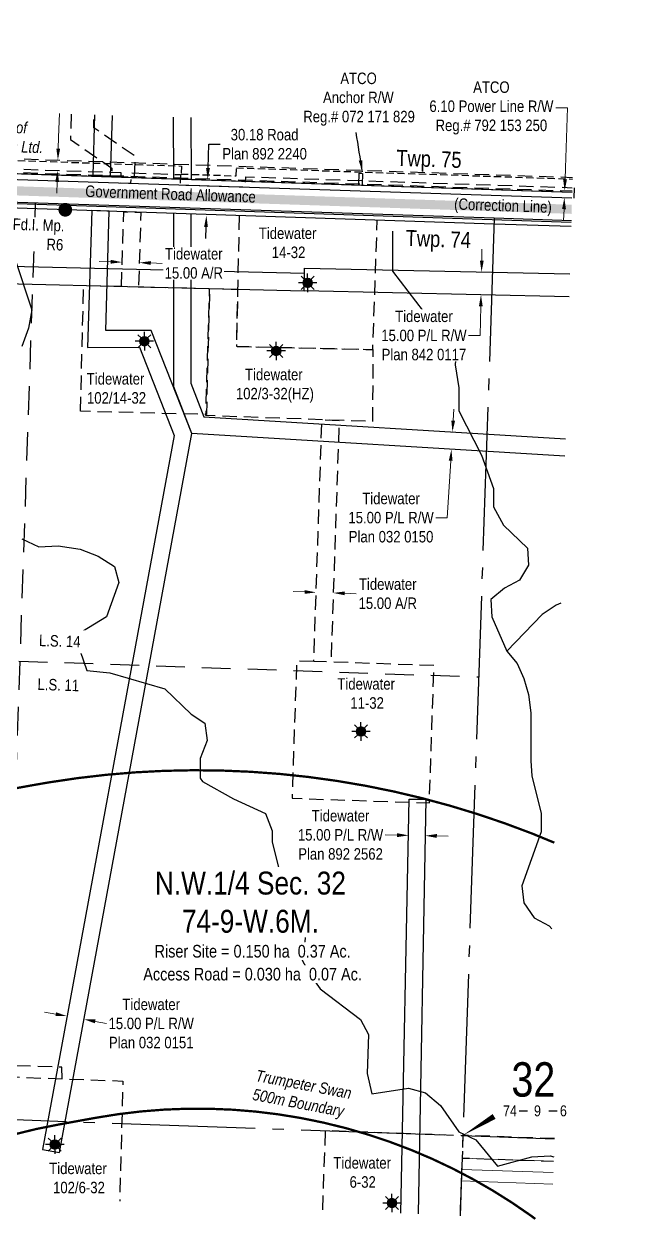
# Model space of a CAD drawing. Extents: x 349767 to 351792, y 6147755 to 6149515.
# Drawn here: x 351250 to 351792, y 6147755 to 6148799 of the extents above; entities that cross this region are included whole.
import ezdxf
from ezdxf.enums import TextEntityAlignment as Align

# ---------------------------------------------------------------- set-up
doc = ezdxf.new("R2010")
doc.units = 0
doc.header["$LTSCALE"] = 5
doc.header["$PDSIZE"] = 10
for name, pattern in [('DASHDOT2', [5, 2.5, -1.25, 0, -1.25]), ('foc-ACCESSROAD', [3.75, 2.5, -1.25]), ('foc-FLOWLINE', [3.75, 2.5, -1.25]), ('foc-LSD', [8, 5, -3]), ('foc-QUARTERLINE', [33, 25, -3, 2, -3]), ('UG_PIPE', [1.875, 1.25, -0.625])]:
    doc.linetypes.add(name, pattern=pattern)
doc.layers.get('Defpoints').update_dxf_attribs({"color": 9})
for name, color, linetype in [('10', 1, 'Continuous'), ('9', 3, 'Continuous'), ('AS-PIPE-UG', 44, 'UG_PIPE'), ('AS-PIPE-UG-T', 44, 'Continuous'), ('AS-POWER', 104, 'foc-POWER'), ('AS-ROADS', 254, 'Continuous'), ('AS-TELUS', 224, 'foc-TEL'), ('AS-WILDLIFE', 131, 'DASHDOT2'), ('C-SYMBOL', 7, 'Continuous'), ('D-TXT', 6, 'Continuous'), ('F-AR', 190, 'foc-ACCESSROAD'), ('F-EZE', 190, 'foc-FLOWLINE'), ('F-RW', 190, 'Continuous'), ('F-WS', 190, 'foc-ACCESSROAD'), ('F-WS-S', 190, 'Continuous'), ('L-AREAREQUIRED', 7, 'Continuous'), ('L-AREAWORK', 5, 'Continuous'), ('L-MON', 1, 'Continuous'), ('L-QSEC', 8, 'foc-QUARTERLINE'), ('L-ROAD-T', 7, 'Continuous'), ('L-SEC', 7, 'Continuous'), ('L-SECLBL', 7, 'Continuous'), ('L-SECTION-LSD', 7, 'foc-LSD'), ('L-TITLEDB', 4, 'Continuous'), ('L-TITLEDB-T', 4, 'Continuous'), ('T-WATER', 160, 'Continuous')]:
    doc.layers.add(name, color=color, linetype=linetype)
for name, color, linetype, lineweight in [('F-AR-T', 190, 'Continuous', 9), ('F-EZE-T', 190, 'Continuous', 9), ('F-RW-T', 190, 'Continuous', 9), ('F-WS-T', 190, 'Continuous', 9)]:
    doc.layers.add(name, color=color, linetype=linetype, lineweight=lineweight)
doc.styles.add('100L', font='ARIALN.TTF', dxfattribs={"height": 11})
doc.styles.add('175L', font='ARIALN.TTF', dxfattribs={"height": 20})
doc.styles.add('240', font='ARIALN.TTF', dxfattribs={"height": 30})
doc.styles.add('80CG', font='ARIALN.TTF', dxfattribs={"height": 10})
doc.styles.add('80L', font='ARIALN.TTF', dxfattribs={"height": 10})
doc.styles.add('foc-LtypeFont', font='ARIALN.TTF', dxfattribs={"height": 7.35})
doc.styles.add('SIMPLEX', font='ARIALN.TTF')
doc.linetypes.add('foc-POWER', pattern='A,6,-1,["P",foc-LtypeFont,S=0.2,R=0,X=-0.625,Y=-0.75],-1.24,4', length=12.24)
doc.linetypes.add('foc-POWER-NOLINE', pattern='A,0,-4,["P",foc-LtypeFont,S=0.2,R=0,X=-0.625,Y=-0.75],-8.24', length=12.24)
doc.linetypes.add('foc-TEL', pattern='A,2,-1,["T",foc-LtypeFont,S=0.2,R=0,X=-0.425,Y=-0.75],-1.24,8', length=12.24)
doc.linetypes.add('foc-TEL-NOLINE', pattern='A,0,-2,["T",foc-LtypeFont,S=0.2,R=0,X=-0.425,Y=-0.75],-10.24', length=12.24)
doc.dimstyles.new('Compass 5 000', dxfattribs={"dimscale": 5, "dimtxt": 9, "dimasz": 2, "dimexe": 0.2, "dimexo": 0.0625, "dimgap": 0.5, "dimtad": 0, "dimtih": 1, "dimtoh": 1, "dimzin": 0, "dimdsep": 46, "dimtxsty": '80CG', "dimcen": 0.1, "dimse1": 1, "dimse2": 1, "dimclrd": 256, "dimclrt": 256, "dimaunit": 1, "dimadec": 4, "dimazin": 0, "dimtfac": 0.06, "dimtofl": 0, "dimtmove": 0, "dimatfit": 1, "dimfxl": 0.2, "dimtolj": 1, "dimtzin": 0, "dimlwd": -1, "dimarcsym": 0})

# ---------------------------------------------------------------- blocks, each defined once
blk = doc.blocks.new('L-SECLBL')
at = {"layer": '9', "color": 7}
for p, q in [((-5.1, -27.8), (-12.3, -27.8)), ((20.7, -27.8), (13.5, -27.8))]:
    blk.add_line(p, q, dxfattribs=at)
at = {"layer": '10', "color": 2, "style": 'SIMPLEX'}
blk.add_attdef('SEC', text='', height=30, dxfattribs=at).set_placement((0, 0), align=Align.MIDDLE)
at = {"layer": '10', "color": 5, "style": '80L'}
blk.add_attdef('TWP', text='', height=9.5, dxfattribs=at).set_placement((-14.4, -27.4), align=Align.MIDDLE_RIGHT)
blk.add_attdef('RGE', text='', height=9.5, dxfattribs=at).set_placement((3.6, -27.4), align=Align.MIDDLE_CENTER)
blk.add_attdef('MER', text='', height=9.5, dxfattribs=at).set_placement((23.2, -27.4), align=Align.MIDDLE_LEFT)
blk = doc.blocks.new('*D28')
at = {"layer": 'Defpoints', "color": 0, "transparency": 16777216}
for p in [(351410.8, 6148663.3), (351468.5, 6148661.4), (351467.4, 6148629.9)]:
    blk.add_point(p, dxfattribs=at)
at = {"layer": 'L-TITLEDB-T', "transparency": 16777216}
for p, q in [((351411.1, 6148673.3), (351411.8, 6148694.1)), ((351411.8, 6148694.1), (351421.8, 6148694.1)), ((351409.3, 6148621.9), (351409, 6148611.9))]:
    blk.add_line(p, q, dxfattribs=at)
for points in [[(351409.4, 6148673.4), (351412.8, 6148673.3), (351410.8, 6148663.3)], [(351407.7, 6148621.9), (351411, 6148621.8), (351409.7, 6148631.9)]]:
    blk.add_solid(points, dxfattribs=at)
at = {"layer": 'L-TITLEDB-T', "transparency": 16777216, "insert": (351460.5, 6148694.1), "char_height": 10, "attachment_point": 5, "style": '80CG'}
blk.add_mtext('\\A1;30.18 Road\\PPlan 892 2240', dxfattribs=at)
blk = doc.blocks.new('*D29')
at = {"layer": 'Defpoints', "color": 0, "transparency": 16777216}
for p in [(351360.1, 6148323.4), (351374.8, 6148320.7), (351302.8, 6147930.4)]:
    blk.add_point(p, dxfattribs=at)
at = {"layer": 'F-RW-T', "transparency": 16777216}
for p, q in [((351278.2, 6147934.9), (351268.4, 6147936.7)), ((351312.6, 6147928.6), (351322.4, 6147926.7))]:
    blk.add_line(p, q, dxfattribs=at)
for points in [[(351278.5, 6147936.5), (351277.9, 6147933.3), (351288.1, 6147933.1)], [(351312.9, 6147930.2), (351312.3, 6147926.9), (351302.8, 6147930.4)]]:
    blk.add_solid(points, dxfattribs=at)
at = {"layer": 'F-RW-T', "transparency": 16777216, "insert": (351361.5, 6147926.7), "char_height": 10, "attachment_point": 5, "style": '80CG'}
blk.add_mtext('\\A1;Tidewater\\P15.00 P/L R/W\\PPlan 032 0151', dxfattribs=at)
blk = doc.blocks.new('*D30')
at = {"layer": 'Defpoints', "color": 0, "transparency": 16777216}
for p in [(351489.4, 6148451.2), (351488.4, 6148436.1), (351623.6, 6148427.8)]:
    blk.add_point(p, dxfattribs=at)
at = {"layer": 'F-RW-T', "transparency": 16777216}
for p, q in [((351625.1, 6148452.9), (351625.7, 6148462.9)), ((351623, 6148417.9), (351620, 6148368.2)), ((351620, 6148368.2), (351610, 6148368.2))]:
    blk.add_line(p, q, dxfattribs=at)
for points in [[(351623.5, 6148453), (351626.8, 6148452.8), (351624.5, 6148443)], [(351621.3, 6148418), (351624.6, 6148417.8), (351623.6, 6148427.8)]]:
    blk.add_solid(points, dxfattribs=at)
at = {"layer": 'F-RW-T', "transparency": 16777216, "insert": (351570.9, 6148368.2), "char_height": 10, "attachment_point": 5, "style": '80CG'}
blk.add_mtext('\\A1;Tidewater\\P15.00 P/L R/W\\PPlan 032 0150', dxfattribs=at)
blk = doc.blocks.new('*D31')
at = {"layer": 'Defpoints', "color": 0, "transparency": 16777216}
for p in [(351426.8, 6148582.9), (351208, 6148573.1), (351426.5, 6148567.8)]:
    blk.add_point(p, dxfattribs=at)
at = {"layer": 'F-RW-T', "transparency": 16777216}
for p, q in [((351208.6, 6148598.2), (351208.9, 6148608.1)), ((351207.8, 6148563.1), (351205.8, 6148482.6)), ((351205.8, 6148482.6), (351195.8, 6148482.6))]:
    blk.add_line(p, q, dxfattribs=at)
for points in [[(351207, 6148598.2), (351210.3, 6148598.1), (351208.4, 6148588.2)], [(351206.1, 6148563.2), (351209.5, 6148563.1), (351208, 6148573.1)]]:
    blk.add_solid(points, dxfattribs=at)
at = {"layer": 'F-RW-T', "transparency": 16777216, "insert": (351156.8, 6148482.6), "char_height": 10, "attachment_point": 5, "style": '80CG'}
blk.add_mtext('\\A1;Tidewater\\P15.00 P/L R/W\\PPlan 032 1847', dxfattribs=at)
blk = doc.blocks.new('*D32')
at = {"layer": 'Defpoints', "color": 0, "transparency": 16777216}
for p in [(351616.2, 6148583.3), (351615.7, 6148563.5), (351649.4, 6148562.7)]:
    blk.add_point(p, dxfattribs=at)
at = {"layer": 'F-RW-T', "transparency": 16777216}
for p, q in [((351650.1, 6148592.6), (351650.3, 6148602.6)), ((351649.2, 6148552.7), (351648.6, 6148527.2)), ((351648.6, 6148527.2), (351638.6, 6148527.2))]:
    blk.add_line(p, q, dxfattribs=at)
for points in [[(351648.5, 6148592.6), (351651.8, 6148592.5), (351649.9, 6148582.6)], [(351647.6, 6148552.7), (351650.9, 6148552.7), (351649.4, 6148562.7)]]:
    blk.add_solid(points, dxfattribs=at)
at = {"layer": 'F-RW-T', "transparency": 16777216, "insert": (351599.6, 6148527.2), "char_height": 10, "attachment_point": 5, "style": '80CG', "bg_fill": 3, "box_fill_scale": 1.1, "bg_fill_color": 256, "bg_fill_true_color": 13158600, "bg_fill_transparency": 0}
blk.add_mtext('\\A1;Tidewater\\P15.00 P/L R/W\\PPlan 842 0117', dxfattribs=at)
blk = doc.blocks.new('GAS')
h = blk.add_hatch(color=255)
h.dxf.hatch_style = 1
edge = h.paths.add_edge_path()
edge.add_arc((0, 0), 0.9, 0, 360)
for p, q in [((-0.81, 0), (-1.62, 0)), ((-0.57, 0.57), (-1.14, 1.14)), ((0, 0.81), (0, 1.62)), ((0.57, 0.57), (1.14, 1.14)), ((1.62, 0), (0.81, 0)), ((-0.57, -0.57), (-1.14, -1.14)), ((0, -0.81), (0, -1.62)), ((1.14, -1.14), (0.57, -0.57))]:
    blk.add_line(p, q)
blk.add_circle((0, 0), 0.8)
blk = doc.blocks.new('*D35')
at = {"layer": 'Defpoints', "color": 0, "transparency": 16777216}
for p in [(351505.9, 6148314.4), (351520.9, 6148313.9), (351505.5, 6148303)]:
    blk.add_point(p, dxfattribs=at)
at = {"layer": 'F-AR-T', "transparency": 16777216}
for p, q in [((351495.5, 6148303.4), (351485.5, 6148303.7)), ((351530.5, 6148302.2), (351540.5, 6148301.8))]:
    blk.add_line(p, q, dxfattribs=at)
for points in [[(351495.5, 6148305), (351495.4, 6148301.7), (351505.5, 6148303)], [(351530.5, 6148303.8), (351530.4, 6148300.5), (351520.5, 6148302.5)]]:
    blk.add_solid(points, dxfattribs=at)
at = {"layer": 'F-AR-T', "transparency": 16777216, "insert": (351568, 6148301.8), "char_height": 10, "attachment_point": 5, "style": '80CG'}
blk.add_mtext('\\A1;Tidewater\\P15.00 A/R', dxfattribs=at)
blk = doc.blocks.new('*D36')
at = {"layer": 'Defpoints', "color": 0, "transparency": 16777216}
for p in [(351336.7, 6148608.4), (351351.7, 6148607.9), (351336.1, 6148591.2)]:
    blk.add_point(p, dxfattribs=at)
at = {"layer": 'F-AR-T', "transparency": 16777216}
for p, q in [((351326.1, 6148591.6), (351316.2, 6148591.9)), ((351361.1, 6148590.5), (351371.1, 6148590.1))]:
    blk.add_line(p, q, dxfattribs=at)
for points in [[(351326.2, 6148593.2), (351326.1, 6148589.9), (351336.1, 6148591.2)], [(351361.2, 6148592.1), (351361.1, 6148588.8), (351351.1, 6148590.8)]]:
    blk.add_solid(points, dxfattribs=at)
at = {"layer": 'F-AR-T', "transparency": 16777216, "insert": (351398.7, 6148590.1), "char_height": 10, "attachment_point": 5, "style": '80CG', "bg_fill": 3, "box_fill_scale": 1.1, "bg_fill_color": 256, "bg_fill_true_color": 13158600, "bg_fill_transparency": 0}
blk.add_mtext('\\A1;Tidewater\\P15.00 A/R', dxfattribs=at)
blk = doc.blocks.new('*D37')
at = {"layer": 'Defpoints', "color": 0, "transparency": 16777216}
for p in [(351586.2, 6148090.9), (351585, 6148029), (351599.6, 6148028.7)]:
    blk.add_point(p, dxfattribs=at)
at = {"layer": 'F-RW-T', "transparency": 16777216}
for p, q in [((351576.2, 6148091.1), (351565.9, 6148091.3)), ((351610.8, 6148090.4), (351620.8, 6148090.2))]:
    blk.add_line(p, q, dxfattribs=at)
for points in [[(351576.2, 6148092.8), (351576.2, 6148089.4), (351586.2, 6148090.9)], [(351610.9, 6148092.1), (351610.8, 6148088.7), (351600.8, 6148090.6)]]:
    blk.add_solid(points, dxfattribs=at)
at = {"layer": 'F-RW-T', "transparency": 16777216, "insert": (351526.8, 6148091.3), "char_height": 10, "attachment_point": 5, "style": '80CG'}
blk.add_mtext('\\A1;Tidewater\\P15.00 P/L R/W\\PPlan 892 2562', dxfattribs=at)
blk = doc.blocks.new('fdia')
at = {"color": 255, "const_width": 1}
blk.add_lwpolyline([(-0.5, 0, 1), (0.5, 0, 1)], format="xyb", close=True, dxfattribs=at)
blk = doc.blocks.new('Fdiaa')
blk.add_blockref('fdia', (0, 0))
blk = doc.blocks.new('fdib')
at = {"color": 1, "const_width": 1.6}
blk.add_lwpolyline([(-0.4, 0, 1), (0.4, 0, 1)], format="xyb", close=True, dxfattribs=at)
at = {"color": 1}
blk.add_circle((0, 0), 0.8, dxfattribs=at)
blk = doc.blocks.new('Fdibb')
blk.add_blockref('fdib', (0, 0))
blk = doc.blocks.new('fdicc')
for name in ['Fdibb', 'Fdiaa']:
    blk.add_blockref(name, (0, 0))
blk = doc.blocks.new('FDI')
blk.add_blockref('fdicc', (0, 0))
blk = doc.blocks.new('*D46')
at = {"layer": 'Defpoints', "color": 0, "transparency": 16777216}
for p in [(351722.5, 6148653.5), (351791.8, 6148651.2), (351791.6, 6148645.1)]:
    blk.add_point(p, dxfattribs=at)
at = {"layer": 'F-EZE-T', "transparency": 16777216}
for p, q in [((351714.9, 6148725.8), (351724.9, 6148725.8)), ((351724.9, 6148725.8), (351723.1, 6148673.5)), ((351722.8, 6148663.5), (351723.1, 6148673.5)), ((351721.9, 6148637.5), (351721.6, 6148627.5))]:
    blk.add_line(p, q, dxfattribs=at)
for points in [[(351721.1, 6148663.6), (351724.5, 6148663.5), (351722.5, 6148653.5)], [(351720.2, 6148637.5), (351723.6, 6148637.4), (351722.2, 6148647.4)]]:
    blk.add_solid(points, dxfattribs=at)
at = {"layer": 'F-EZE-T', "transparency": 16777216, "insert": (351658.5, 6148725.8), "char_height": 10, "attachment_point": 5, "style": '80CG'}
blk.add_mtext('\\A1;ATCO\\P6.10 Power Line R/W\\PReg.# 792 153 250', dxfattribs=at)

msp = doc.modelspace()

# ---------------------------------------------------------------- linework, layer by layer
at = {"layer": 'AS-PIPE-UG'}
msp.add_lwpolyline([(350769.871, 6148696.177), (350802.082, 6148694.754), (350949.647, 6148689.907), (350976.08, 6148688.97), (350995.553, 6148688.61), (351026.93, 6148687.667), (351045.281, 6148687.131), (351112.901, 6148684.095), (351160.77, 6148682.685), (351387.919, 6148675.134), (351387.658, 6148668.138), (351435.629, 6148666.544), (351435.889, 6148673.539), (351729.308, 6148663.782)], dxfattribs=at)
at = {"layer": 'AS-ROADS', "const_width": 7.998, "flags": 128}
msp.add_lwpolyline([(350769.227, 6148669.139), (350802.564, 6148667.931), (350847.368, 6148666.64), (350930.065, 6148663.794), (351083.551, 6148658.777), (351728.585, 6148637.356)], dxfattribs=at)
at = {"layer": 'AS-TELUS', "linetype": 'foc-TEL-NOLINE'}
msp.add_line((350768.969, 6148658.312), (351728.28, 6148626.239), dxfattribs=at)
at = {"layer": 'AS-WILDLIFE', "const_width": 2, "flags": 128}
for points in [[(350753.597, 6148013.207), (350773.618, 6148023.199), (350796.55, 6148033.754), (350819.805, 6148043.58), (350843.358, 6148052.667), (350867.187, 6148061.005), (350891.266, 6148068.588), (350915.573, 6148075.406), (350940.084, 6148081.454), (350964.773, 6148086.725), (350989.616, 6148091.213), (351014.588, 6148094.916), (351039.665, 6148097.828), (351064.821, 6148099.947), (351090.031, 6148101.271), (351115.271, 6148101.798), (351119.369, 6148101.755), (351140.938, 6148108.546), (351165.245, 6148115.364), (351189.755, 6148121.412), (351214.444, 6148126.683), (351225.956, 6148128.864), (351258.913, 6148134.857), (351272.244, 6148137.165), (351297.216, 6148140.868), (351322.293, 6148143.78), (351347.449, 6148145.899), (351372.66, 6148147.223), (351397.899, 6148147.75), (351423.143, 6148147.481), (351448.366, 6148146.414), (351473.543, 6148144.552), (351498.648, 6148141.896), (351523.657, 6148138.449), (351548.544, 6148134.214), (351573.286, 6148129.195), (351597.856, 6148123.398), (351622.232, 6148116.828), (351646.388, 6148109.492), (351670.3, 6148101.397), (351693.945, 6148092.551), (351713.451, 6148084.543)], [(351696.853, 6147756.136), (351693.1, 6147758.94), (351676.612, 6147770.257), (351659.684, 6147780.906), (351642.343, 6147790.869), (351624.618, 6147800.13), (351606.536, 6147808.674), (351588.127, 6147816.489), (351569.421, 6147823.56), (351550.446, 6147829.878), (351531.234, 6147835.431), (351511.814, 6147840.211), (351492.22, 6147844.21), (351472.481, 6147847.422), (351452.629, 6147849.842), (351432.696, 6147851.465), (351412.714, 6147852.29), (351392.715, 6147852.315), (351372.732, 6147851.539), (351352.795, 6147849.965), (351332.937, 6147847.594), (351312.936, 6147844.384), (351279.726, 6147838.345), (351260.629, 6147834.486), (351241.198, 6147829.754), (351221.972, 6147824.248), (351202.982, 6147817.977), (351184.258, 6147810.952), (351167.911, 6147804.06), (351150.068, 6147805.514), (351130.086, 6147806.338), (351110.087, 6147806.363), (351090.103, 6147805.587), (351070.167, 6147804.013), (351050.309, 6147801.642), (351030.562, 6147798.479), (351010.957, 6147794.528), (350991.527, 6147789.795), (350980.932, 6147786.761)]]:
    msp.add_lwpolyline(points, dxfattribs=at)
at = {"layer": 'F-AR', "flags": 128}
for points in [[(351291.552, 6148720.3), (351291.024, 6148698.17), (351327.187, 6148673.318), (351326.956, 6148666.163), (351346.94, 6148665.485), (351347.525, 6148683.603), (351311.272, 6148708.517), (351311.539, 6148719.74)], [(351335.481, 6148570.053), (351337.514, 6148635.236), (351352.502, 6148634.738), (351350.473, 6148569.689)]]:
    msp.add_lwpolyline(points, dxfattribs=at)
at = {"layer": 'F-EZE'}
msp.add_line((351730.754, 6148656.166), (351730.429, 6148647.198), dxfattribs=at)
msp.add_lwpolyline([(351542.747, 6148658.842), (351543.116, 6148668.833), (351546.114, 6148668.731), (351545.745, 6148658.74)], dxfattribs=at)
at = {"layer": 'F-RW', "flags": 128}
for points in [[(351310.718, 6148666.714), (351312.382, 6148719.716)], [(351327.514, 6148719.292), (351325.765, 6148666.204), (351310.718, 6148666.714)], [(351381.272, 6148663.896), (351380.948, 6148717.795)], [(351396.032, 6148717.372), (351396.292, 6148663.394), (351381.272, 6148663.896)], [(351309.675, 6148636.162), (351305.955, 6148516.614), (351351.19, 6148517.14), (351381.579, 6148439.988), (351266.649, 6147816.842), (351281.399, 6147814.134), (351397.09, 6148441.679), (351361.574, 6148531.628), (351321.792, 6148531.633), (351324.717, 6148635.661), (351309.675, 6148636.162)], [(351722.683, 6148421.791), (351397.09, 6148441.679), (351381.158, 6148482.512), (351381.153, 6148633.785)], [(351395.957, 6148633.293), (351396.154, 6148485.709), (351407.584, 6148456.11), (351723.102, 6148437.071)], [(351091.615, 6148590.983), (351091.154, 6148575.974), (351495.08, 6148566.185), (351495.374, 6148581.199), (351091.615, 6148590.983)], [(351726.493, 6148560.941), (351495.08, 6148566.185), (351495.468, 6148585.968), (351727.04, 6148580.918)], [(351579.556, 6147761.154), (351586.85, 6148122.519)], [(351586.85, 6148122.519), (351601.364, 6148122.379), (351594.502, 6147760.515)]]:
    msp.add_lwpolyline(points, dxfattribs=at)
at = {"layer": 'F-RW-T'}
for p, q in [((351281.379, 6148720.968), (351280.686, 6148700.245)), ((351280.351, 6148690.253), (351280.686, 6148700.245)), ((351279.381, 6148661.276), (351279.046, 6148651.284))]:
    msp.add_line(p, q, dxfattribs=at)
at = {"layer": 'F-RW-T', "flags": 128}
for points in [[(351712.441, 6147796.627), (351632.589, 6147799.382), (351632.93, 6147809.317), (351712.781, 6147806.543)], [(351632.589, 6147799.382), (351632.246, 6147789.386), (351712.098, 6147786.619)], [(351712.441, 6147796.627), (351632.589, 6147799.382)]]:
    msp.add_lwpolyline(points, dxfattribs=at)
at = {"layer": 'F-RW-T'}
for points in [[(351278.686, 6148690.309), (351282.016, 6148690.197), (351280.016, 6148680.261)], [(351277.715, 6148661.332), (351281.046, 6148661.22), (351279.715, 6148671.268)]]:
    msp.add_solid(points, dxfattribs=at)
at = {"layer": 'F-WS', "flags": 128}
for points in [[(351438.352, 6148631.883), (351435.833, 6148517.749), (351554.979, 6148514.942), (351558.909, 6148627.874)], [(351412.456, 6148568.136), (351436.933, 6148567.594), (351435.833, 6148517.749), (351554.979, 6148514.942), (351554.749, 6148452.07), (351409.245, 6148457.323), (351412.457, 6148568.187)], [(351503.451, 6148242.669), (351488.463, 6148243.174), (351484.424, 6148123.272), (351604.327, 6148119.233), (351608.366, 6148239.135), (351503.451, 6148242.669), (351510.558, 6148453.665), (351525.545, 6148453.124), (351518.439, 6148242.164)], [(351283.645, 6147878.43), (351283.521, 6147888.617), (351098.481, 6147894.545), (351050.796, 6147849.946)], [(351221.592, 6147776.467), (351225.571, 6147880.538), (351336.763, 6147876.503), (351333.98, 6147771.659)], [(351511.234, 6147764.077), (351513.714, 6147833.384), (351633.608, 6147829.095), (351631.098, 6147758.949)], [(351713.457, 6147826.238), (351633.608, 6147829.095), (351632.93, 6147809.317), (351712.781, 6147806.543)]]:
    msp.add_lwpolyline(points, dxfattribs=at)
msp.add_lwpolyline([(351299.734, 6148461.035), (351302.519, 6148570.972), (351350.212, 6148569.764), (351412.457, 6148568.187), (351409.672, 6148458.249)], close=True, dxfattribs=at)
at = {"layer": 'L-QSEC'}
for p, q in [((351661.06, 6148629.509), (351631.196, 6147758.945)), ((350832.706, 6147857.513), (351633.595, 6147828.86)), ((351633.6, 6147828.86), (351713.449, 6147826.003))]:
    msp.add_line(p, q, dxfattribs=at)
at = {"layer": 'L-SEC'}
for p, q in [((350931.361, 6148673.929), (351728.855, 6148647.227)), ((351661.06, 6148629.509), (350859.589, 6148656.16)), ((351728.309, 6148627.3), (351661.06, 6148629.509))]:
    msp.add_line(p, q, dxfattribs=at)
at = {"layer": 'L-SECLBL', "flags": 128}
msp.add_lwpolyline([(351633.608, 6147829.095, 0, 4.999, 0), (351660.886, 6147845.548, 4.999, 4.999, 0)], format="xyseb", dxfattribs=at)
at = {"layer": 'L-SECTION-LSD'}
for p, q in [((351260.324, 6148642.834), (351233.151, 6147843.187)), ((350846.148, 6148256.836), (351647.33, 6148229.184))]:
    msp.add_line(p, q, dxfattribs=at)
at = {"layer": 'L-TITLEDB'}
for p, q in [((350931.529, 6148678.955), (351728.993, 6148652.254)), ((351660.893, 6148624.483), (350859.42, 6148651.134)), ((351728.172, 6148622.273), (351660.895, 6148624.483))]:
    msp.add_line(p, q, dxfattribs=at)
at = {"layer": 'T-WATER'}
for points in [[(351572.055, 6148618.402), (351572.055, 6148583.438), (351599.027, 6148548.475), (351623.002, 6148531.493), (351627.997, 6148517.508), (351626.999, 6148501.525), (351629.996, 6148481.545), (351629.996, 6148461.567), (351649.975, 6148422.607), (351660.465, 6148393.639), (351660.466, 6148377.655), (351668.957, 6148361.672), (351689.935, 6148341.693), (351690.936, 6148326.709), (351682.943, 6148313.721), (351669.958, 6148306.729), (351657.969, 6148296.739), (351658.968, 6148281.753), (351671.957, 6148251.786)], [(351242.405, 6148594.412), (351257.39, 6148549.46), (351254.394, 6148533.476), (351248.4, 6148517.492)], [(351248.404, 6148349.666), (351263.388, 6148342.675), (351280.369, 6148343.674), (351299.349, 6148340.678), (351315.333, 6148334.684), (351329.319, 6148325.694), (351333.314, 6148311.709), (351322.326, 6148281.739), (351296.355, 6148265.755), (351299.352, 6148251.771), (351305.345, 6148234.788), (351325.324, 6148232.79), (351373.273, 6148218.808), (351396.249, 6148196.832), (351408.237, 6148188.84), (351410.234, 6148173.856), (351404.242, 6148157.872), (351404.241, 6148140.89), (351406.239, 6148137.893), (351433.211, 6148122.91), (351461.181, 6148109.924), (351467.175, 6148094.939), (351467.175, 6148084.949)], [(351719.177, 6148293.715), (351714.91, 6148291.746), (351702.924, 6148283.753), (351671.957, 6148251.786)], [(351671.957, 6148251.786), (351680.948, 6148240.798), (351686.941, 6148227.81), (351690.938, 6148213.825), (351692.935, 6148197.843), (351692.935, 6148155.885)], [(351692.935, 6148155.885), (351693.936, 6148142.9), (351701.927, 6148109.934), (351701.927, 6148093.95), (351684.946, 6148046.997), (351686.945, 6148032.013), (351695.935, 6148019.026), (351708.921, 6148012.035), (351711.395, 6148009.438)], [(351467.175, 6148084.949), (351473.17, 6148060.975), (351483.159, 6148047.988), (351490.153, 6148035.002), (351494.148, 6148020.018), (351496.147, 6148003.036), (351493.15, 6147982.056), (351500.143, 6147969.071), (351509.133, 6147957.084), (351544.097, 6147930.113), (351551.089, 6147917.127), (351550.091, 6147883.161), (351554.087, 6147865.18), (351586.054, 6147870.177), (351601.038, 6147866.181), (351614.024, 6147855.194), (351630.007, 6147832.218), (351644.991, 6147825.225), (351663.972, 6147802.25), (351693.94, 6147810.243), (351709.923, 6147811.243), (351712.912, 6147810.364)]]:
    msp.add_lwpolyline(points, dxfattribs=at)

# ---------------------------------------------------------------- block references
at = {"layer": 'F-WS-S', "color": 3, "xscale": 4.998775, "yscale": 4.998775, "zscale": 4.998775}
for p in [(351498.081, 6148573.14), (351355.516, 6148522.17), (351470.575, 6148513.715), (351544.649, 6148181.606), (351277.32, 6147821.058), (351571.693, 6147770.021)]:
    msp.add_blockref('GAS', p, dxfattribs=at)
at = {"layer": 'L-MON', "color": 6, "xscale": 4.998775, "yscale": 4.998775, "zscale": 4.998775}
msp.add_blockref('FDI', (351286.478, 6148636.933), dxfattribs=at)
at = {"layer": 'L-SECLBL', "xscale": 0.999755, "yscale": 0.999755, "zscale": 0.999755}
msp.add_blockref('L-SECLBL', (351695.134, 6147877.876), dxfattribs=at).add_auto_attribs({'SEC': '32', 'TWP': '74', 'RGE': '9', 'MER': '6'})

# ---------------------------------------------------------------- texts
at = {"layer": 'AS-WILDLIFE', "insert": (351491.249, 6147864.245), "char_height": 9.99755, "attachment_point": 5, "rotation": 349.247007, "style": '240'}
msp.add_mtext_dynamic_manual_height_columns('{\\fArial Narrow|b0|i1|c0|p34; Trumpeter Swan\\P500m Boundary}', width=87.67844, gutter_width=45, heights=[0], dxfattribs=at)
at = {"layer": 'D-TXT', "color": 3, "style": '80L'}
for s, p in [('Twp. 75', (351575.262, 6148675.334)), ('Twp. 74', (351583.42, 6148605.38))]:
    msp.add_text(s, height=13.9966, rotation=358.056759, dxfattribs=at).set_placement(p)
at = {"layer": 'F-EZE-T', "insert": (351488.919, 6148756.646), "char_height": 9.99755, "attachment_point": 1, "style": '100L'}
msp.add_mtext_dynamic_manual_height_columns('\\pi37.713;ATCO\\P\\pi22.55982;Anchor R/W\\P\\pi5.35394;Reg.# 072 171 829', width=106.74847, gutter_width=55, heights=[0], dxfattribs=at)
at = {"layer": 'F-WS-T', "char_height": 9.99755, "attachment_point": 1, "style": '175L'}
for s, width, insert in [('\\pi0.19939;Tidewater\\P\\pi11.54723;14-32', 50.5502, (351455.251, 6148621.449)), ('\\pi0.46883;Tidewater\\P\\pi0.67001;102/14-32', 51.08909, (351304.765, 6148494.408)), ('\\pi8.68507;Tidewater\\P\\pi0.67202;102/3-32(HZ)', 67.52156, (351434.773, 6148498.165)), ('\\pi0.19939;Tidewater\\P\\pi11.54723;11-32', 50.5502, (351523.809, 6148228.117)), ('\\pi0.19939;Tidewater\\P\\pi3.58533;102/6-32', 50.5502, (351272.232, 6147805.218)), ('\\pi0.19939;Tidewater\\P\\pi14.32281;6-32', 50.5502, (351520.36, 6147810.05))]:
    msp.add_mtext_dynamic_manual_height_columns(s, width=width, gutter_width=100, heights=[0], dxfattribs=dict(at, insert=insert))
at = {"layer": 'L-ROAD-T', "style": '80L'}
for s, p in [('Government Road Allowance', (351378.363, 6148650.699)), ('(Correction Line)', (351668.635, 6148640.695))]:
    msp.add_text(s, height=9.99755, rotation=358.056759, dxfattribs=at).set_placement(p, align=Align.MIDDLE_CENTER)

# ---------------------------------------------------------------- dimensions: what is measured, and where the dimension line sits
at = {"layer": 'F-AR-T'}
dim = msp.add_linear_dim(base=(351505.483, 6148303.015), p1=(351520.855, 6148313.893), p2=(351505.867, 6148314.398), angle=178.070728, text='Tidewater\\P15.00 A/R', dimstyle='Compass 5 000', dxfattribs=at)
dim.commit()
dim.dimension.update_dxf_attribs({"geometry": '*D35', "text_midpoint": (351568.042, 6148301.837), "dimtype": 161})
at = {"layer": 'F-EZE-T'}
dim = msp.add_linear_dim(base=(351722.45, 6148653.539), p1=(351791.606, 6148645.126), p2=(351791.81, 6148651.217), angle=88.082311, text='ATCO\\P6.10 Power Line R/W\\PReg.# 792 153 250', dimstyle='Compass 5 000', override={"dimtmove": 1}, dxfattribs=at)
dim.commit()
dim.dimension.update_dxf_attribs({"geometry": '*D46', "text_midpoint": (351711.771, 6148725.78), "dimtype": 161})
at = {"layer": 'F-RW-T'}
dim = msp.add_linear_dim(base=(351623.592, 6148427.844), p1=(351489.356, 6148451.22), p2=(351488.433, 6148436.1), angle=266.504638, text='Tidewater\\P15.00 P/L R/W\\PPlan 032 0150', dimstyle='Compass 5 000', dxfattribs=at)
dim.commit()
dim.dimension.update_dxf_attribs({"geometry": '*D30', "text_midpoint": (351570.864, 6148368.219), "dimtype": 161})

# ---------------------------------------------------------------- leaders
at = {"layer": 'F-EZE-T', "path_type": 1}
msp.add_leader([(351545.899, 6148670.133), (351540.45, 6148704.436)], dimstyle='Compass 5 000', override={"dimgap": 0.5, "dimtad": 0}, dxfattribs=at)

# ---------------------------------------------------------------- next in the draw order: texts
at = {"layer": 'AS-PIPE-UG-T', "insert": (351117.609, 6148717.987), "char_height": 9.99755, "attachment_point": 1, "rotation": 358.095915, "style": '175L', "bg_fill": 3, "box_fill_scale": 1.2, "bg_fill_color": 256, "bg_fill_transparency": 0}
msp.add_mtext_dynamic_manual_height_columns('\\pi12.12193;{\\fArial Narrow|b0|i1|c0|p34;Approximate Location of \\P\\pi0.06827;ATCO Gas and Pipelines Ltd.}', width=149.25416, gutter_width=100, heights=[0], dxfattribs=at)
at = {"layer": 'C-SYMBOL', "color": 3, "insert": (351448.103, 6148059.272), "char_height": 19.9951, "width": 165.78011, "attachment_point": 2, "style": '175L', "bg_fill": 3, "box_fill_scale": 1.2, "bg_fill_color": 256, "bg_fill_transparency": 0}
msp.add_mtext('N.W.1/4 Sec. 32\\P74-9-W.6M.', dxfattribs=at)
at = {"layer": 'L-SECTION-LSD', "char_height": 9.9976, "attachment_point": 1, "rotation": 358.053711, "style": '100L', "bg_fill": 3, "box_fill_scale": 1.5, "bg_fill_color": 256, "bg_fill_transparency": 0}
for s, width, insert in [('L.S. 14', 36.98913, (351263.735, 6148266.135)), ('L.S. 11', 36.44057, (351262.435, 6148227.882))]:
    msp.add_mtext_dynamic_manual_height_columns(s, width=width, gutter_width=54.987, heights=[0], dxfattribs=dict(at, insert=insert))

# ---------------------------------------------------------------- next in the draw order: dimensions: what is measured, and where the dimension line sits
at = {"layer": 'F-AR-T'}
dim = msp.add_linear_dim(base=(351336.142, 6148591.24), p1=(351351.665, 6148607.904), p2=(351336.676, 6148608.372), angle=178.213874, text='Tidewater\\P15.00 A/R', dimstyle='Compass 5 000', override={"dimtfill": 1}, dxfattribs=at)
dim.commit()
dim.dimension.update_dxf_attribs({"geometry": '*D36', "text_midpoint": (351398.703, 6148590.149), "dimtype": 161})
at = {"layer": 'F-RW-T'}
dim = msp.add_linear_dim(base=(351649.443, 6148562.687), p1=(351616.169, 6148583.336), p2=(351615.718, 6148563.451), angle=268.701894, text='Tidewater\\P15.00 P/L R/W\\PPlan 842 0117', dimstyle='Compass 5 000', override={"dimtfill": 1}, dxfattribs=at)
dim.commit()
dim.dimension.update_dxf_attribs({"geometry": '*D32', "text_midpoint": (351599.554, 6148527.23), "dimtype": 161})

# ---------------------------------------------------------------- next in the draw order: linework, layer by layer
at = {"layer": 'AS-POWER', "linetype": 'foc-POWER-NOLINE', "flags": 128}
msp.add_lwpolyline([(350769.586, 6148684.204), (350846.414, 6148681.745), (351719.581, 6148652.569)], dxfattribs=at)
at = {"layer": 'F-EZE'}
for p, q in [((350931.963, 6148691.915), (351729.347, 6148665.216)), ((350931.565, 6148680.02), (351729.022, 6148653.319))]:
    msp.add_line(p, q, dxfattribs=at)
at = {"layer": 'F-EZE', "flags": 128}
msp.add_lwpolyline([(350931.662, 6148682.922), (351335.071, 6148669.415), (351334.746, 6148660.423), (351343.739, 6148660.122), (351344.064, 6148669.114), (351387.029, 6148667.675), (351386.704, 6148658.683), (351443.659, 6148656.776), (351443.984, 6148665.768), (351729.101, 6148656.222)], dxfattribs=at)

# ---------------------------------------------------------------- next in the draw order: texts
at = {"layer": 'L-AREAREQUIRED', "color": 5, "insert": (351450.034, 6147995.28), "char_height": 10.99731, "width": 197.89148, "attachment_point": 2, "style": '100L', "bg_fill": 3, "box_fill_scale": 1.2, "bg_fill_color": 256, "bg_fill_transparency": 0}
msp.add_mtext('Riser Site = 0.150 ha  0.37 Ac.', dxfattribs=at)

# ---------------------------------------------------------------- next in the draw order: dimensions: what is measured, and where the dimension line sits
at = {"layer": 'F-RW-T'}
for base, p1, p2, angle, text, picture, middle in [((351208.03, 6148573.141), (351426.839, 6148582.86), (351426.475, 6148567.847), 268.611673, 'Tidewater\\P15.00 P/L R/W\\PPlan 032 1847', '*D31', (351156.75, 6148482.632)), ((351586.212, 6148090.906), (351599.587, 6148028.7), (351584.962, 6148028.996), 178.843644, 'Tidewater\\P15.00 P/L R/W\\PPlan 892 2562', '*D37', (351526.823, 6148091.316))]:
    dim = msp.add_linear_dim(base=base, p1=p1, p2=p2, angle=angle, text=text, dimstyle='Compass 5 000', dxfattribs=at)
    dim.commit()
    dim.dimension.update_dxf_attribs({"geometry": picture, "text_midpoint": middle, "dimtype": 161})
at = {"layer": 'L-TITLEDB-T', "color": 3}
dim = msp.add_linear_dim(base=(351410.754, 6148663.32), p1=(351467.448, 6148629.904), p2=(351468.515, 6148661.361), angle=88.056759, text='30.18 Road\\PPlan 892 2240', dimstyle='Compass 5 000', dxfattribs=at)
dim.commit()
dim.dimension.update_dxf_attribs({"geometry": '*D28', "text_midpoint": (351460.523, 6148694.1), "dimtype": 161})

# ---------------------------------------------------------------- next in the draw order: texts
at = {"layer": 'L-AREAWORK', "color": 5, "insert": (351450.019, 6147975.285), "char_height": 10.99731, "width": 189.90725, "attachment_point": 2, "style": '100L', "bg_fill": 3, "box_fill_scale": 1.2, "bg_fill_color": 256, "bg_fill_transparency": 0}
msp.add_mtext('Access Road = 0.030 ha  0.07 Ac.', dxfattribs=at)
at = {"layer": 'L-MON', "insert": (351237.648, 6148629.567), "char_height": 9.99755, "width": 46.3994, "attachment_point": 1, "rotation": 358.096472, "style": '80L', "bg_fill": 3, "box_fill_scale": 1.15, "bg_fill_color": 256, "bg_fill_true_color": 256, "bg_fill_transparency": 0}
msp.add_mtext('\\pi3.1426;Fd.I. Mp.\\P\\pi33.18981;R6', dxfattribs=at)

# ---------------------------------------------------------------- next in the draw order: dimensions: what is measured, and where the dimension line sits
at = {"layer": 'F-RW-T'}
dim = msp.add_linear_dim(base=(351302.768, 6147930.375), p1=(351360.08, 6148323.424), p2=(351374.775, 6148320.713), angle=349.548013, text='Tidewater\\P15.00 P/L R/W\\PPlan 032 0151', dimstyle='Compass 5 000', dxfattribs=at)
dim.commit()
dim.dimension.update_dxf_attribs({"geometry": '*D29', "text_midpoint": (351361.522, 6147926.747), "dimtype": 161})

doc.saveas('drawing.dxf')
